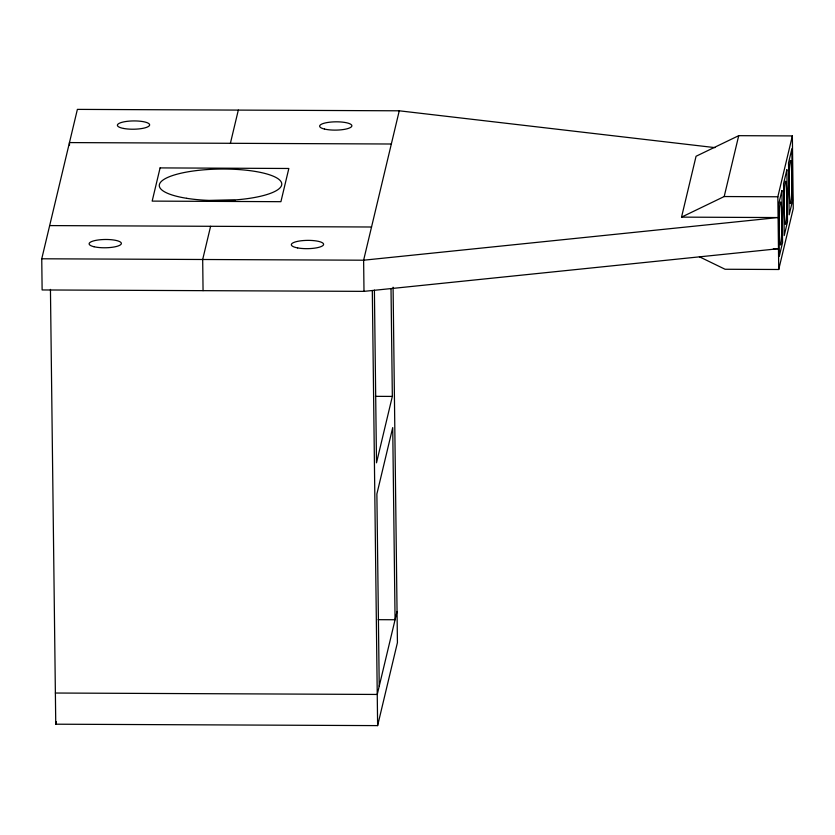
<?xml version="1.0" encoding="UTF-8"?>
<svg xmlns="http://www.w3.org/2000/svg" width="835" height="835" viewBox="0 0 835 835"><rect width="100%" height="100%" fill="white"/><g stroke="black" fill="none" stroke-linecap="round" stroke-linejoin="round"><path stroke-width="1.25" d="M773.367 248.694L778.481 248.715L363.997 291.363L42.126 289.954L41.75 258.787L77.384 109.385L399.255 110.804L714.979 147.628M393.087 287.23L397.429 642.616L377.629 725.615L55.757 724.196L56.362 721.68M210.608 226.295L202.686 259.497L203.062 290.653M230.397 143.296L238.319 110.095M399.255 110.804L363.622 260.207L363.997 291.363M391.02 288.639L392.335 396.416L376.502 462.82L374.393 290.121M397.042 611.45L377.253 694.449L55.381 693.029M41.75 258.787L363.622 260.207L778.095 217.559L681.537 217.131L696.056 156.26L738.714 135.677L792.363 135.917L793.25 208.625L778.731 269.496L725.083 269.256L699.417 256.794M681.537 217.131L724.196 196.538L738.714 135.677M778.731 269.496L777.844 196.778L792.363 135.917M391.333 144.006L69.472 142.587L69.503 145.186M724.196 196.538L777.844 196.778M49.672 225.586L371.533 227.005M375.426 396.343L392.335 396.416M378.151 619.674L395.07 619.747L392.721 427.583L376.877 493.976L379.226 686.151M372.316 290.81L377.629 725.615M50.444 289.39L55.757 724.196M206.736 200.786A61.279 15.761 -0.7 0 1 235.334 200.483M160.09 167.908L152.168 201.11L280.915 201.684L288.837 168.482L160.09 167.908M781.925 190.568L778.627 204.398L779.264 256.335L782.562 242.505L781.925 190.568M786.883 169.818L783.574 183.648L784.211 235.585L787.509 221.755L786.883 169.818M791.83 149.068L788.532 162.898L789.159 214.835L792.467 201.005L791.83 149.068M791.611 192.728A21.501 1.336 -89.7 0 0 790.588 160.456A21.501 1.336 -89.7 0 0 789.284 192.676A21.501 1.336 -89.7 0 0 791.611 192.728M786.664 213.478A21.501 1.336 -89.7 0 0 785.641 181.205A21.501 1.336 -89.7 0 0 784.336 213.426A21.501 1.336 -89.7 0 0 786.664 213.478M781.706 234.228A21.501 1.336 -89.7 0 0 780.694 201.955A21.501 1.336 -89.7 0 0 779.389 234.176A21.501 1.336 -89.7 0 0 781.706 234.228M186.664 198.312A61.279 15.761 -0.7 0 0 281.656 185.067A61.279 15.761 -0.7 0 0 193.188 171.008A61.279 15.761 -0.7 0 0 186.664 198.312M123.663 128.465A16.126 4.144 -0.7 0 0 149.496 125.448A16.126 4.144 -0.7 0 0 127.411 121.305A16.126 4.144 -0.7 0 0 123.663 128.465M324.491 129.06A16.126 4.144 -0.7 0 0 351.378 126.816A16.126 4.144 -0.7 0 0 331.411 122.025A16.126 4.144 -0.7 0 0 324.491 129.06M93.979 246.722A16.126 4.144 -0.7 0 0 120.866 244.478A16.126 4.144 -0.7 0 0 100.889 239.687A16.126 4.144 -0.7 0 0 93.979 246.722M297.615 247.911A16.126 4.144 -0.7 0 0 323.458 244.895A16.126 4.144 -0.7 0 0 301.362 240.751A16.126 4.144 -0.7 0 0 297.615 247.911"/></g></svg>
